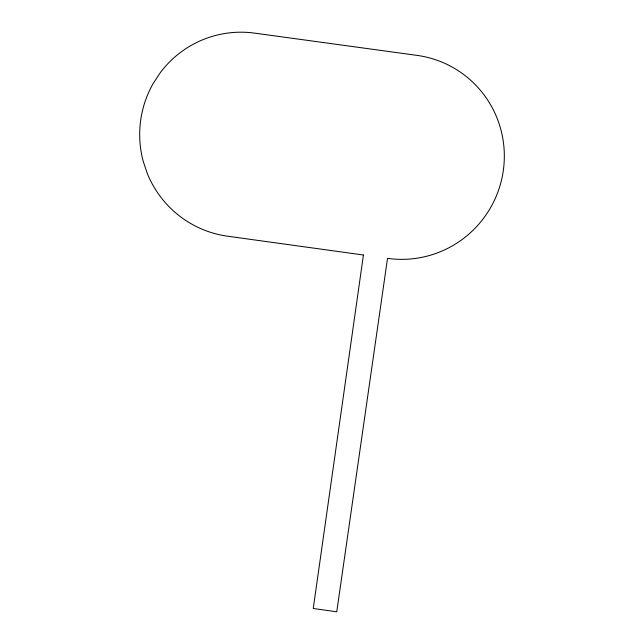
<?xml version="1.0" encoding="UTF-8"?>
<svg xmlns="http://www.w3.org/2000/svg" width="644" height="644" viewBox="0 0 644 644"><rect width="100%" height="100%" fill="white"/><g stroke="black" fill="none" stroke-linecap="round" stroke-linejoin="round"><path stroke-width="0.97" d="M363.433 255.008L313.25 608.483L336.756 611.8L387.519 258.341A102.629 101.591 -65.2 0 0 503.254 170.974A102.629 101.591 -65.2 0 0 417.046 55.384L254.613 33.126A102.468 101.414 86.6 0 0 160.509 72.361L153.151 83.543A102.468 101.414 86.6 0 0 143.193 161.25L147.46 173.896A102.468 101.414 86.6 0 0 227.453 236.179L363.433 255.008"/></g></svg>
